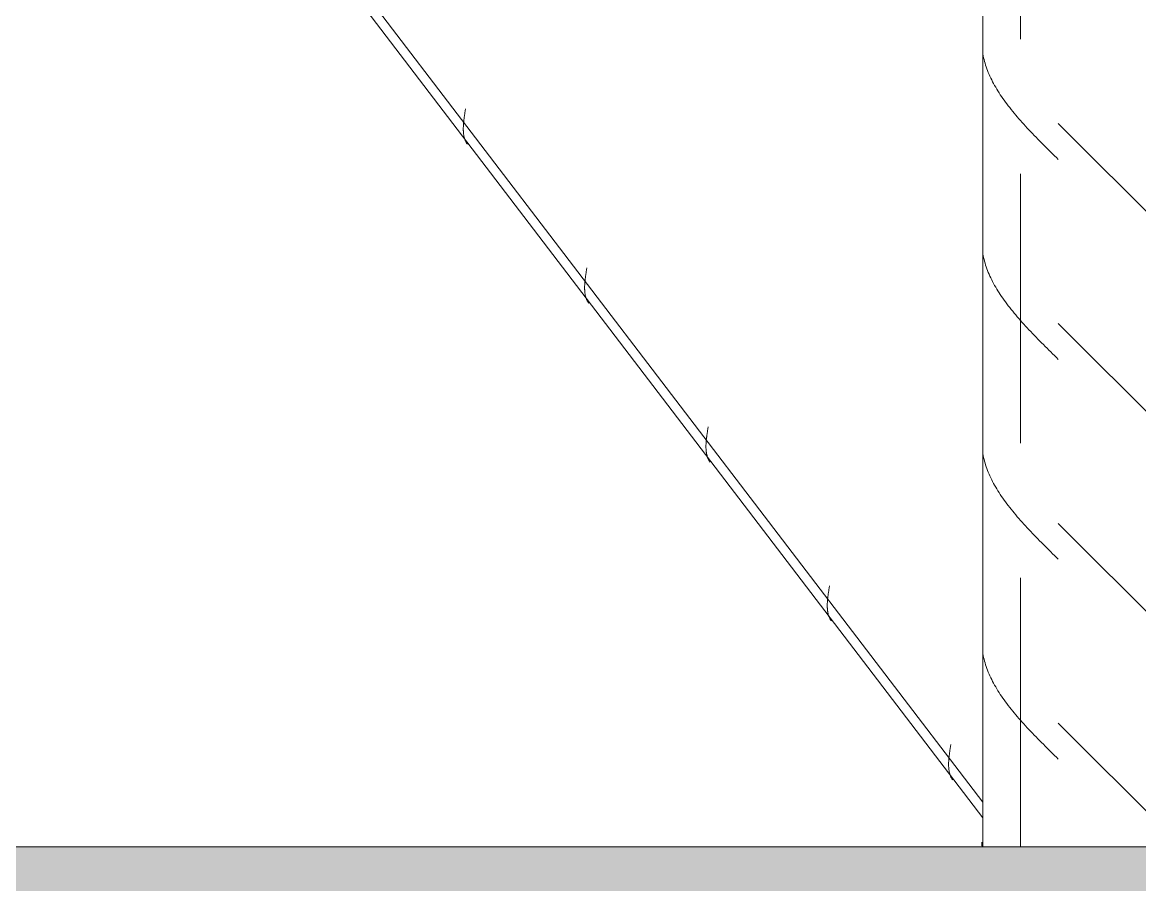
# Model space of a CAD drawing. Extents: x -58 to 5689, y 66 to 4123.
# Drawn here: x 5310.9 to 5370.2, y 3017.2 to 3063 of the extents above; entities that cross this region are included whole.
import ezdxf
from ezdxf.xclip import XClip

# ---------------------------------------------------------------- set-up
doc = ezdxf.new("R2010")
doc.units = 0
doc.header["$LTSCALE"] = 30
doc.header["$MEASUREMENT"] = 0
doc.header["$XCLIPFRAME"] = 0
doc.linetypes.add("EJE3-3'$0$RLE-PROYECCION", pattern=[0.71438, 0.47625, -0.23813])
doc.layers.get('0').update_dxf_attribs({"linetype": 'CONTINUOUS'})
doc.layers.add("EJE3-3'$0$RLA-ACHURADO", color=30, linetype="EJE3-3'$0$RLE-PROYECCION", lineweight=15, transparency=0.7)
doc.layers.add("EJE3-3'$0$RLA-CONTORNO", color=30, linetype='CONTINUOUS', lineweight=15)

# ---------------------------------------------------------------- blocks, each defined once
blk = doc.blocks.new("EJE3-3'$0$RLA-COLUMNAS-CAJONES - P_M_ 300x300x20-465985-EJE 3-3_")
at = {"layer": "EJE3-3'$0$RLA-ACHURADO"}
blk.add_line((2582.477, 787), (2582.477, 1103), dxfattribs=at)
blk = doc.blocks.new("EJE3-3'$0$FP_2-EJE 3-3_")
at = {"layer": "EJE3-3'$0$RLA-CONTORNO"}
for p, q in [((2580.497, 828.979), (2580.481, 829.068)), ((2580.518, 828.881), (2580.497, 828.979)), ((2580.541, 828.782), (2580.518, 828.881)), ((2580.566, 828.684), (2580.541, 828.782)), ((2580.594, 828.586), (2580.566, 828.684)), ((2580.624, 828.488), (2580.594, 828.586)), ((2580.656, 828.39), (2580.624, 828.488)), ((2580.691, 828.292), (2580.656, 828.39)), ((2580.728, 828.193), (2580.691, 828.292)), ((2580.767, 828.095), (2580.728, 828.193)), ((2580.809, 827.997), (2580.767, 828.095)), ((2580.852, 827.899), (2580.809, 827.997)), ((2580.898, 827.801), (2580.852, 827.899)), ((2580.946, 827.703), (2580.898, 827.801)), ((2580.996, 827.604), (2580.946, 827.703)), ((2581.049, 827.506), (2580.996, 827.604)), ((2581.103, 827.408), (2581.049, 827.506)), ((2581.159, 827.31), (2581.103, 827.408)), ((2581.218, 827.212), (2581.159, 827.31)), ((2581.278, 827.114), (2581.218, 827.212)), ((2581.34, 827.015), (2581.278, 827.114)), ((2581.404, 826.917), (2581.34, 827.015)), ((2581.47, 826.819), (2581.404, 826.917)), ((2581.538, 826.721), (2581.47, 826.819)), ((2581.608, 826.623), (2581.538, 826.721)), ((2581.679, 826.524), (2581.608, 826.623)), ((2581.752, 826.426), (2581.679, 826.524)), ((2581.827, 826.328), (2581.752, 826.426)), ((2581.903, 826.23), (2581.827, 826.328)), ((2581.981, 826.132), (2581.903, 826.23)), ((2582.06, 826.034), (2581.981, 826.132)), ((2582.141, 825.935), (2582.06, 826.034)), ((2582.223, 825.837), (2582.141, 825.935)), ((2582.306, 825.739), (2582.223, 825.837)), ((2582.391, 825.641), (2582.306, 825.739)), ((2582.477, 825.543), (2582.391, 825.641)), ((2582.564, 825.445), (2582.477, 825.543)), ((2582.653, 825.346), (2582.564, 825.445)), ((2582.742, 825.248), (2582.653, 825.346)), ((2582.833, 825.15), (2582.742, 825.248)), ((2582.924, 825.052), (2582.833, 825.15)), ((2583.017, 824.954), (2582.924, 825.052)), ((2583.11, 824.855), (2583.017, 824.954)), ((2583.204, 824.757), (2583.11, 824.855)), ((2583.299, 824.659), (2583.204, 824.757)), ((2583.395, 824.561), (2583.299, 824.659)), ((2583.491, 824.463), (2583.395, 824.561)), ((2583.588, 824.365), (2583.491, 824.463)), ((2583.686, 824.266), (2583.588, 824.365)), ((2583.784, 824.168), (2583.686, 824.266)), ((2583.882, 824.07), (2583.784, 824.168)), ((2583.981, 823.972), (2583.882, 824.07)), ((2584.08, 823.874), (2583.981, 823.972)), ((2584.179, 823.776), (2584.08, 823.874)), ((2584.278, 823.677), (2584.179, 823.776)), ((2584.378, 823.579), (2584.278, 823.677)), ((2584.477, 823.481), (2584.378, 823.579)), ((2580.497, 818.372), (2580.481, 818.461)), ((2580.518, 818.274), (2580.497, 818.372)), ((2580.541, 818.176), (2580.518, 818.274)), ((2580.566, 818.078), (2580.541, 818.176)), ((2580.594, 817.98), (2580.566, 818.078)), ((2580.624, 817.881), (2580.594, 817.98)), ((2580.656, 817.783), (2580.624, 817.881)), ((2580.691, 817.685), (2580.656, 817.783)), ((2580.728, 817.587), (2580.691, 817.685)), ((2580.767, 817.489), (2580.728, 817.587)), ((2580.809, 817.39), (2580.767, 817.489)), ((2580.852, 817.292), (2580.809, 817.39)), ((2580.898, 817.194), (2580.852, 817.292)), ((2580.946, 817.096), (2580.898, 817.194)), ((2580.996, 816.998), (2580.946, 817.096)), ((2581.049, 816.9), (2580.996, 816.998)), ((2581.103, 816.801), (2581.049, 816.9)), ((2581.159, 816.703), (2581.103, 816.801)), ((2581.218, 816.605), (2581.159, 816.703)), ((2581.278, 816.507), (2581.218, 816.605)), ((2581.34, 816.409), (2581.278, 816.507)), ((2581.404, 816.311), (2581.34, 816.409)), ((2581.47, 816.212), (2581.404, 816.311)), ((2581.538, 816.114), (2581.47, 816.212)), ((2581.608, 816.016), (2581.538, 816.114)), ((2581.679, 815.918), (2581.608, 816.016)), ((2581.752, 815.82), (2581.679, 815.918)), ((2581.827, 815.722), (2581.752, 815.82)), ((2581.903, 815.623), (2581.827, 815.722)), ((2581.981, 815.525), (2581.903, 815.623)), ((2582.06, 815.427), (2581.981, 815.525)), ((2582.141, 815.329), (2582.06, 815.427)), ((2582.223, 815.231), (2582.141, 815.329)), ((2582.306, 815.132), (2582.223, 815.231)), ((2582.391, 815.034), (2582.306, 815.132)), ((2582.477, 814.936), (2582.391, 815.034)), ((2582.564, 814.838), (2582.477, 814.936)), ((2582.653, 814.74), (2582.564, 814.838)), ((2582.742, 814.642), (2582.653, 814.74)), ((2582.833, 814.543), (2582.742, 814.642)), ((2582.924, 814.445), (2582.833, 814.543)), ((2583.017, 814.347), (2582.924, 814.445)), ((2583.11, 814.249), (2583.017, 814.347)), ((2583.204, 814.151), (2583.11, 814.249)), ((2583.299, 814.053), (2583.204, 814.151)), ((2583.395, 813.954), (2583.299, 814.053)), ((2583.491, 813.856), (2583.395, 813.954)), ((2583.588, 813.758), (2583.491, 813.856)), ((2583.686, 813.66), (2583.588, 813.758)), ((2583.784, 813.562), (2583.686, 813.66)), ((2583.882, 813.464), (2583.784, 813.562)), ((2583.981, 813.365), (2583.882, 813.464)), ((2584.08, 813.267), (2583.981, 813.365)), ((2584.179, 813.169), (2584.08, 813.267)), ((2584.278, 813.071), (2584.179, 813.169)), ((2584.378, 812.973), (2584.278, 813.071)), ((2584.477, 812.874), (2584.378, 812.973)), ((2580.497, 807.766), (2580.481, 807.855)), ((2580.518, 807.667), (2580.497, 807.766)), ((2580.541, 807.569), (2580.518, 807.667)), ((2580.566, 807.471), (2580.541, 807.569)), ((2580.594, 807.373), (2580.566, 807.471)), ((2580.624, 807.275), (2580.594, 807.373)), ((2580.656, 807.177), (2580.624, 807.275)), ((2580.691, 807.078), (2580.656, 807.177)), ((2580.728, 806.98), (2580.691, 807.078)), ((2580.767, 806.882), (2580.728, 806.98)), ((2580.809, 806.784), (2580.767, 806.882)), ((2580.852, 806.686), (2580.809, 806.784)), ((2580.898, 806.588), (2580.852, 806.686)), ((2580.946, 806.489), (2580.898, 806.588)), ((2580.996, 806.391), (2580.946, 806.489)), ((2581.049, 806.293), (2580.996, 806.391)), ((2581.103, 806.195), (2581.049, 806.293)), ((2581.159, 806.097), (2581.103, 806.195)), ((2581.218, 805.998), (2581.159, 806.097)), ((2581.278, 805.9), (2581.218, 805.998)), ((2581.34, 805.802), (2581.278, 805.9)), ((2581.404, 805.704), (2581.34, 805.802)), ((2581.47, 805.606), (2581.404, 805.704)), ((2581.538, 805.508), (2581.47, 805.606)), ((2581.608, 805.409), (2581.538, 805.508)), ((2581.679, 805.311), (2581.608, 805.409)), ((2581.752, 805.213), (2581.679, 805.311)), ((2581.827, 805.115), (2581.752, 805.213)), ((2581.903, 805.017), (2581.827, 805.115)), ((2581.981, 804.919), (2581.903, 805.017)), ((2582.06, 804.82), (2581.981, 804.919)), ((2582.141, 804.722), (2582.06, 804.82)), ((2582.223, 804.624), (2582.141, 804.722)), ((2582.306, 804.526), (2582.223, 804.624)), ((2582.391, 804.428), (2582.306, 804.526)), ((2582.477, 804.33), (2582.391, 804.428)), ((2582.564, 804.231), (2582.477, 804.33)), ((2582.653, 804.133), (2582.564, 804.231)), ((2582.742, 804.035), (2582.653, 804.133)), ((2582.833, 803.937), (2582.742, 804.035)), ((2582.924, 803.839), (2582.833, 803.937)), ((2583.017, 803.74), (2582.924, 803.839)), ((2583.11, 803.642), (2583.017, 803.74)), ((2583.204, 803.544), (2583.11, 803.642)), ((2583.299, 803.446), (2583.204, 803.544)), ((2583.395, 803.348), (2583.299, 803.446)), ((2583.491, 803.25), (2583.395, 803.348)), ((2583.588, 803.151), (2583.491, 803.25)), ((2583.686, 803.053), (2583.588, 803.151)), ((2583.784, 802.955), (2583.686, 803.053)), ((2583.882, 802.857), (2583.784, 802.955)), ((2583.981, 802.759), (2583.882, 802.857)), ((2584.08, 802.661), (2583.981, 802.759)), ((2584.179, 802.562), (2584.08, 802.661)), ((2584.278, 802.464), (2584.179, 802.562)), ((2584.378, 802.366), (2584.278, 802.464)), ((2584.477, 802.268), (2584.378, 802.366)), ((2580.497, 797.159), (2580.481, 797.248)), ((2580.518, 797.061), (2580.497, 797.159)), ((2580.541, 796.963), (2580.518, 797.061)), ((2580.566, 796.865), (2580.541, 796.963)), ((2580.594, 796.766), (2580.566, 796.865)), ((2580.624, 796.668), (2580.594, 796.766)), ((2580.656, 796.57), (2580.624, 796.668)), ((2580.691, 796.472), (2580.656, 796.57)), ((2580.728, 796.374), (2580.691, 796.472)), ((2580.767, 796.275), (2580.728, 796.374)), ((2580.809, 796.177), (2580.767, 796.275)), ((2580.852, 796.079), (2580.809, 796.177)), ((2580.898, 795.981), (2580.852, 796.079)), ((2580.946, 795.883), (2580.898, 795.981)), ((2580.996, 795.785), (2580.946, 795.883)), ((2581.049, 795.686), (2580.996, 795.785)), ((2581.103, 795.588), (2581.049, 795.686)), ((2581.159, 795.49), (2581.103, 795.588)), ((2581.218, 795.392), (2581.159, 795.49)), ((2581.278, 795.294), (2581.218, 795.392)), ((2581.34, 795.196), (2581.278, 795.294)), ((2581.404, 795.097), (2581.34, 795.196)), ((2581.47, 794.999), (2581.404, 795.097)), ((2581.538, 794.901), (2581.47, 794.999)), ((2581.608, 794.803), (2581.538, 794.901)), ((2581.679, 794.705), (2581.608, 794.803)), ((2581.752, 794.606), (2581.679, 794.705)), ((2581.827, 794.508), (2581.752, 794.606)), ((2581.903, 794.41), (2581.827, 794.508)), ((2581.981, 794.312), (2581.903, 794.41)), ((2582.06, 794.214), (2581.981, 794.312)), ((2582.141, 794.116), (2582.06, 794.214)), ((2582.223, 794.017), (2582.141, 794.116)), ((2582.306, 793.919), (2582.223, 794.017)), ((2582.391, 793.821), (2582.306, 793.919)), ((2582.477, 793.723), (2582.391, 793.821)), ((2582.564, 793.625), (2582.477, 793.723)), ((2582.653, 793.527), (2582.564, 793.625)), ((2582.742, 793.428), (2582.653, 793.527)), ((2582.833, 793.33), (2582.742, 793.428)), ((2582.924, 793.232), (2582.833, 793.33)), ((2583.017, 793.134), (2582.924, 793.232)), ((2583.11, 793.036), (2583.017, 793.134)), ((2583.204, 792.938), (2583.11, 793.036)), ((2583.299, 792.839), (2583.204, 792.938)), ((2583.395, 792.741), (2583.299, 792.839)), ((2583.491, 792.643), (2583.395, 792.741)), ((2583.588, 792.545), (2583.491, 792.643)), ((2583.686, 792.447), (2583.588, 792.545)), ((2583.784, 792.348), (2583.686, 792.447)), ((2583.882, 792.25), (2583.784, 792.348)), ((2583.981, 792.152), (2583.882, 792.25)), ((2584.08, 792.054), (2583.981, 792.152)), ((2584.179, 791.956), (2584.08, 792.054)), ((2584.278, 791.858), (2584.179, 791.956)), ((2584.378, 791.759), (2584.278, 791.858)), ((2584.477, 791.661), (2584.378, 791.759)), ((2580.477, 788.595), (2580.477, 788.567)), ((2580.477, 788.551), (2580.477, 787)), ((2580.423, 787.169), (2580.42, 787.253)), ((2580.427, 787.084), (2580.423, 787.169)), ((2580.434, 787), (2580.427, 787.084))]:
    blk.add_line(p, q, dxfattribs=at)
blk = doc.blocks.new("EJE3-3'$0$FP_16-EJE 3-3_")
at = {"layer": "EJE3-3'$0$RLA-CONTORNO"}
for p, q in [((2375.481, 1057.225), (2580.481, 788.555)), ((2553.01, 825.949), (2553.016, 825.985)), ((2553.016, 825.985), (2553.022, 826.02)), ((2553.022, 826.02), (2553.027, 826.055)), ((2553.027, 826.055), (2553.033, 826.09)), ((2553.033, 826.09), (2553.039, 826.125)), ((2553.039, 826.125), (2553.044, 826.161)), ((2552.937, 825.368), (2552.94, 825.401)), ((2552.94, 825.401), (2552.942, 825.435)), ((2552.942, 825.435), (2552.946, 825.468)), ((2552.946, 825.468), (2552.949, 825.501)), ((2552.949, 825.501), (2552.953, 825.535)), ((2552.953, 825.535), (2552.957, 825.569)), ((2552.957, 825.569), (2552.961, 825.603)), ((2552.961, 825.603), (2552.965, 825.637)), ((2552.965, 825.637), (2552.969, 825.671)), ((2552.969, 825.671), (2552.974, 825.706)), ((2552.974, 825.706), (2552.979, 825.74)), ((2552.979, 825.74), (2552.984, 825.775)), ((2552.984, 825.775), (2552.989, 825.81)), ((2552.989, 825.81), (2552.994, 825.844)), ((2552.994, 825.844), (2552.999, 825.879)), ((2552.999, 825.879), (2553.005, 825.914)), ((2553.005, 825.914), (2553.01, 825.949)), ((2552.926, 825.144), (2552.927, 825.176)), ((2552.926, 825.113), (2552.926, 825.144)), ((2552.926, 825.082), (2552.926, 825.113)), ((2552.926, 825.052), (2552.926, 825.082)), ((2552.927, 825.022), (2552.926, 825.052)), ((2552.927, 825.176), (2552.928, 825.207)), ((2552.929, 824.992), (2552.927, 825.022)), ((2552.928, 825.207), (2552.929, 825.239)), ((2552.929, 825.239), (2552.93, 825.271)), ((2552.93, 824.962), (2552.929, 824.992)), ((2552.93, 825.271), (2552.932, 825.303)), ((2552.932, 824.933), (2552.93, 824.962)), ((2552.932, 825.303), (2552.934, 825.336)), ((2552.935, 824.904), (2552.932, 824.933)), ((2552.934, 825.336), (2552.937, 825.368)), ((2552.937, 824.875), (2552.935, 824.904)), ((2552.941, 824.846), (2552.937, 824.875)), ((2552.944, 824.818), (2552.941, 824.846)), ((2552.948, 824.791), (2552.944, 824.818)), ((2552.953, 824.763), (2552.948, 824.791)), ((2552.958, 824.736), (2552.953, 824.763)), ((2552.963, 824.709), (2552.958, 824.736)), ((2552.969, 824.683), (2552.963, 824.709)), ((2552.975, 824.657), (2552.969, 824.683)), ((2552.982, 824.631), (2552.975, 824.657)), ((2552.989, 824.606), (2552.982, 824.631)), ((2552.997, 824.581), (2552.989, 824.606)), ((2553.005, 824.556), (2552.997, 824.581)), ((2553.014, 824.532), (2553.005, 824.556)), ((2553.023, 824.508), (2553.014, 824.532)), ((2553.032, 824.484), (2553.023, 824.508)), ((2553.042, 824.461), (2553.032, 824.484)), ((2553.053, 824.438), (2553.042, 824.461)), ((2553.064, 824.416), (2553.053, 824.438)), ((2553.076, 824.394), (2553.064, 824.416)), ((2553.088, 824.372), (2553.076, 824.394)), ((2553.101, 824.351), (2553.088, 824.372)), ((2553.114, 824.33), (2553.101, 824.351)), ((2553.127, 824.31), (2553.114, 824.33)), ((2553.141, 824.29), (2553.127, 824.31)), ((2559.467, 817.658), (2559.473, 817.693)), ((2559.473, 817.693), (2559.479, 817.728)), ((2559.383, 817.069), (2559.387, 817.103)), ((2559.387, 817.103), (2559.391, 817.136)), ((2559.391, 817.136), (2559.395, 817.17)), ((2559.395, 817.17), (2559.399, 817.205)), ((2559.399, 817.205), (2559.404, 817.239)), ((2559.404, 817.239), (2559.408, 817.273)), ((2559.408, 817.273), (2559.413, 817.308)), ((2559.413, 817.308), (2559.418, 817.342)), ((2559.418, 817.342), (2559.423, 817.377)), ((2559.423, 817.377), (2559.428, 817.412)), ((2559.428, 817.412), (2559.433, 817.447)), ((2559.433, 817.447), (2559.439, 817.482)), ((2559.439, 817.482), (2559.444, 817.517)), ((2559.444, 817.517), (2559.45, 817.552)), ((2559.45, 817.552), (2559.456, 817.587)), ((2559.456, 817.587), (2559.461, 817.623)), ((2559.461, 817.623), (2559.467, 817.658)), ((2559.36, 816.712), (2559.361, 816.743)), ((2559.36, 816.681), (2559.36, 816.712)), ((2559.36, 816.65), (2559.36, 816.681)), ((2559.361, 816.62), (2559.36, 816.65)), ((2559.361, 816.743), (2559.362, 816.775)), ((2559.361, 816.589), (2559.361, 816.62)), ((2559.363, 816.559), (2559.361, 816.589)), ((2559.362, 816.775), (2559.363, 816.807)), ((2559.363, 816.807), (2559.364, 816.839)), ((2559.364, 816.53), (2559.363, 816.559)), ((2559.364, 816.839), (2559.366, 816.871)), ((2559.366, 816.5), (2559.364, 816.53)), ((2559.366, 816.871), (2559.368, 816.903)), ((2559.369, 816.471), (2559.366, 816.5)), ((2559.368, 816.903), (2559.371, 816.936)), ((2559.371, 816.936), (2559.374, 816.969)), ((2559.374, 816.969), (2559.377, 817.002)), ((2559.377, 817.002), (2559.38, 817.035)), ((2559.38, 817.035), (2559.383, 817.069)), ((2559.371, 816.443), (2559.369, 816.471)), ((2559.375, 816.414), (2559.371, 816.443)), ((2559.378, 816.386), (2559.375, 816.414)), ((2559.382, 816.358), (2559.378, 816.386)), ((2559.387, 816.331), (2559.382, 816.358)), ((2559.392, 816.304), (2559.387, 816.331)), ((2559.397, 816.277), (2559.392, 816.304)), ((2559.403, 816.25), (2559.397, 816.277)), ((2559.409, 816.224), (2559.403, 816.25)), ((2559.416, 816.199), (2559.409, 816.224)), ((2559.423, 816.173), (2559.416, 816.199)), ((2559.431, 816.148), (2559.423, 816.173)), ((2559.439, 816.124), (2559.431, 816.148)), ((2559.448, 816.099), (2559.439, 816.124)), ((2559.457, 816.076), (2559.448, 816.099)), ((2559.466, 816.052), (2559.457, 816.076)), ((2559.477, 816.029), (2559.466, 816.052)), ((2559.487, 816.006), (2559.477, 816.029)), ((2559.498, 815.984), (2559.487, 816.006)), ((2559.51, 815.962), (2559.498, 815.984)), ((2559.522, 815.94), (2559.51, 815.962)), ((2559.535, 815.919), (2559.522, 815.94)), ((2559.548, 815.898), (2559.535, 815.919)), ((2559.561, 815.877), (2559.548, 815.898)), ((2559.575, 815.857), (2559.561, 815.877)), ((2565.833, 808.772), (2565.838, 808.807)), ((2565.838, 808.807), (2565.842, 808.841)), ((2565.842, 808.841), (2565.847, 808.875)), ((2565.847, 808.875), (2565.852, 808.91)), ((2565.852, 808.91), (2565.857, 808.945)), ((2565.857, 808.945), (2565.862, 808.98)), ((2565.862, 808.98), (2565.868, 809.015)), ((2565.868, 809.015), (2565.873, 809.05)), ((2565.873, 809.05), (2565.878, 809.085)), ((2565.878, 809.085), (2565.884, 809.12)), ((2565.884, 809.12), (2565.89, 809.155)), ((2565.89, 809.155), (2565.895, 809.19)), ((2565.895, 809.19), (2565.901, 809.225)), ((2565.901, 809.225), (2565.907, 809.261)), ((2565.907, 809.261), (2565.913, 809.296)), ((2565.794, 808.28), (2565.795, 808.311)), ((2565.794, 808.248), (2565.794, 808.28)), ((2565.794, 808.218), (2565.794, 808.248)), ((2565.795, 808.187), (2565.794, 808.218)), ((2565.795, 808.311), (2565.796, 808.342)), ((2565.796, 808.342), (2565.797, 808.374)), ((2565.797, 808.374), (2565.799, 808.406)), ((2565.799, 808.406), (2565.8, 808.439)), ((2565.8, 808.439), (2565.802, 808.471)), ((2565.802, 808.471), (2565.805, 808.504)), ((2565.805, 808.504), (2565.808, 808.537)), ((2565.808, 808.537), (2565.811, 808.57)), ((2565.811, 808.57), (2565.814, 808.603)), ((2565.814, 808.603), (2565.817, 808.637)), ((2565.817, 808.637), (2565.821, 808.67)), ((2565.821, 808.67), (2565.825, 808.704)), ((2565.825, 808.704), (2565.829, 808.738)), ((2565.829, 808.738), (2565.833, 808.772)), ((2565.795, 808.157), (2565.795, 808.187)), ((2565.797, 808.127), (2565.795, 808.157)), ((2565.798, 808.097), (2565.797, 808.127)), ((2565.8, 808.068), (2565.798, 808.097)), ((2565.803, 808.039), (2565.8, 808.068)), ((2565.805, 808.01), (2565.803, 808.039)), ((2565.809, 807.982), (2565.805, 808.01)), ((2565.812, 807.954), (2565.809, 807.982)), ((2565.816, 807.926), (2565.812, 807.954)), ((2565.821, 807.898), (2565.816, 807.926)), ((2565.826, 807.871), (2565.821, 807.898)), ((2565.831, 807.845), (2565.826, 807.871)), ((2565.837, 807.818), (2565.831, 807.845)), ((2565.843, 807.792), (2565.837, 807.818)), ((2565.85, 807.766), (2565.843, 807.792)), ((2565.857, 807.741), (2565.85, 807.766)), ((2565.865, 807.716), (2565.857, 807.741)), ((2565.873, 807.691), (2565.865, 807.716)), ((2565.882, 807.667), (2565.873, 807.691)), ((2565.891, 807.643), (2565.882, 807.667)), ((2565.9, 807.62), (2565.891, 807.643)), ((2565.911, 807.596), (2565.9, 807.62)), ((2565.921, 807.574), (2565.911, 807.596)), ((2565.932, 807.551), (2565.921, 807.574)), ((2565.944, 807.529), (2565.932, 807.551)), ((2565.956, 807.508), (2565.944, 807.529)), ((2565.969, 807.486), (2565.956, 807.508)), ((2565.982, 807.466), (2565.969, 807.486)), ((2565.995, 807.445), (2565.982, 807.466)), ((2566.01, 807.425), (2565.995, 807.445)), ((2572.286, 800.478), (2572.291, 800.513)), ((2572.291, 800.513), (2572.296, 800.547)), ((2572.296, 800.547), (2572.302, 800.582)), ((2572.302, 800.582), (2572.307, 800.617)), ((2572.307, 800.617), (2572.312, 800.652)), ((2572.312, 800.652), (2572.318, 800.687)), ((2572.318, 800.687), (2572.324, 800.723)), ((2572.324, 800.723), (2572.329, 800.758)), ((2572.329, 800.758), (2572.335, 800.793)), ((2572.335, 800.793), (2572.341, 800.828)), ((2572.341, 800.828), (2572.347, 800.864)), ((2572.229, 799.878), (2572.23, 799.91)), ((2572.23, 799.91), (2572.231, 799.942)), ((2572.231, 799.942), (2572.233, 799.974)), ((2572.233, 799.974), (2572.234, 800.006)), ((2572.234, 800.006), (2572.237, 800.039)), ((2572.237, 800.039), (2572.239, 800.071)), ((2572.239, 800.071), (2572.242, 800.104)), ((2572.242, 800.104), (2572.245, 800.137)), ((2572.245, 800.137), (2572.248, 800.171)), ((2572.248, 800.171), (2572.251, 800.204)), ((2572.251, 800.204), (2572.255, 800.238)), ((2572.255, 800.238), (2572.259, 800.272)), ((2572.259, 800.272), (2572.263, 800.306)), ((2572.263, 800.306), (2572.267, 800.34)), ((2572.267, 800.34), (2572.272, 800.374)), ((2572.272, 800.374), (2572.276, 800.409)), ((2572.276, 800.409), (2572.281, 800.443)), ((2572.281, 800.443), (2572.286, 800.478)), ((2572.228, 799.847), (2572.229, 799.878)), ((2572.228, 799.816), (2572.228, 799.847)), ((2572.228, 799.785), (2572.228, 799.816)), ((2572.229, 799.755), (2572.228, 799.785)), ((2572.229, 799.725), (2572.229, 799.755)), ((2572.231, 799.695), (2572.229, 799.725)), ((2572.232, 799.665), (2572.231, 799.695)), ((2572.234, 799.636), (2572.232, 799.665)), ((2572.237, 799.607), (2572.234, 799.636)), ((2572.239, 799.578), (2572.237, 799.607)), ((2572.243, 799.549), (2572.239, 799.578)), ((2572.246, 799.521), (2572.243, 799.549)), ((2572.25, 799.493), (2572.246, 799.521)), ((2572.255, 799.466), (2572.25, 799.493)), ((2572.26, 799.439), (2572.255, 799.466)), ((2572.265, 799.412), (2572.26, 799.439)), ((2572.271, 799.386), (2572.265, 799.412)), ((2572.277, 799.36), (2572.271, 799.386)), ((2572.284, 799.334), (2572.277, 799.36)), ((2572.291, 799.309), (2572.284, 799.334)), ((2572.299, 799.284), (2572.291, 799.309)), ((2572.307, 799.259), (2572.299, 799.284)), ((2572.316, 799.235), (2572.307, 799.259)), ((2572.325, 799.211), (2572.316, 799.235)), ((2572.335, 799.187), (2572.325, 799.211)), ((2572.345, 799.164), (2572.335, 799.187)), ((2572.355, 799.141), (2572.345, 799.164)), ((2572.366, 799.119), (2572.355, 799.141)), ((2572.378, 799.097), (2572.366, 799.119)), ((2572.39, 799.075), (2572.378, 799.097)), ((2572.403, 799.054), (2572.39, 799.075)), ((2572.416, 799.033), (2572.403, 799.054)), ((2572.429, 799.013), (2572.416, 799.033)), ((2572.444, 798.993), (2572.429, 799.013)), ((2578.741, 792.185), (2578.747, 792.22)), ((2578.747, 792.22), (2578.752, 792.255)), ((2578.752, 792.255), (2578.758, 792.29)), ((2578.758, 792.29), (2578.763, 792.325)), ((2578.763, 792.325), (2578.769, 792.361)), ((2578.769, 792.361), (2578.775, 792.396)), ((2578.775, 792.396), (2578.781, 792.431)), ((2578.668, 791.574), (2578.671, 791.606)), ((2578.671, 791.606), (2578.673, 791.639)), ((2578.673, 791.639), (2578.676, 791.672)), ((2578.676, 791.672), (2578.679, 791.705)), ((2578.679, 791.705), (2578.682, 791.738)), ((2578.682, 791.738), (2578.685, 791.772)), ((2578.685, 791.772), (2578.689, 791.806)), ((2578.689, 791.806), (2578.693, 791.839)), ((2578.693, 791.839), (2578.697, 791.873)), ((2578.697, 791.873), (2578.701, 791.908)), ((2578.701, 791.908), (2578.706, 791.942)), ((2578.706, 791.942), (2578.71, 791.976)), ((2578.71, 791.976), (2578.715, 792.011)), ((2578.715, 792.011), (2578.72, 792.045)), ((2578.72, 792.045), (2578.725, 792.08)), ((2578.725, 792.08), (2578.73, 792.115)), ((2578.73, 792.115), (2578.736, 792.15)), ((2578.736, 792.15), (2578.741, 792.185)), ((2578.662, 791.415), (2578.663, 791.446)), ((2578.662, 791.384), (2578.662, 791.415)), ((2578.662, 791.353), (2578.662, 791.384)), ((2578.663, 791.322), (2578.662, 791.353)), ((2578.663, 791.446), (2578.664, 791.478)), ((2578.663, 791.292), (2578.663, 791.322)), ((2578.665, 791.262), (2578.663, 791.292)), ((2578.664, 791.478), (2578.665, 791.509)), ((2578.665, 791.509), (2578.667, 791.542)), ((2578.666, 791.233), (2578.665, 791.262)), ((2578.668, 791.203), (2578.666, 791.233)), ((2578.667, 791.542), (2578.668, 791.574)), ((2578.671, 791.174), (2578.668, 791.203)), ((2578.673, 791.145), (2578.671, 791.174)), ((2578.677, 791.117), (2578.673, 791.145)), ((2578.68, 791.089), (2578.677, 791.117)), ((2578.684, 791.061), (2578.68, 791.089)), ((2578.689, 791.034), (2578.684, 791.061)), ((2578.694, 791.007), (2578.689, 791.034)), ((2578.699, 790.98), (2578.694, 791.007)), ((2578.705, 790.953), (2578.699, 790.98)), ((2578.711, 790.927), (2578.705, 790.953)), ((2578.718, 790.902), (2578.711, 790.927)), ((2578.725, 790.876), (2578.718, 790.902)), ((2578.733, 790.851), (2578.725, 790.876)), ((2578.741, 790.827), (2578.733, 790.851)), ((2578.75, 790.802), (2578.741, 790.827)), ((2578.759, 790.778), (2578.75, 790.802)), ((2578.769, 790.755), (2578.759, 790.778)), ((2578.779, 790.732), (2578.769, 790.755)), ((2578.789, 790.709), (2578.779, 790.732)), ((2578.8, 790.687), (2578.789, 790.709)), ((2578.812, 790.665), (2578.8, 790.687)), ((2578.824, 790.643), (2578.812, 790.665)), ((2578.837, 790.622), (2578.824, 790.643)), ((2578.85, 790.601), (2578.837, 790.622)), ((2578.863, 790.58), (2578.85, 790.601)), ((2578.878, 790.56), (2578.863, 790.58))]:
    blk.add_line(p, q, dxfattribs=at)
blk = doc.blocks.new("EJE3-3'$0$FP_17-EJE 3-3_")
at = {"layer": "EJE3-3'$0$RLA-CONTORNO"}
for p, q in [((2580.477, 837.974), (2580.477, 837.885)), ((2580.477, 788.68), (2580.477, 788.6))]:
    blk.add_line(p, q, dxfattribs=at)
blk = doc.blocks.new("EJE3-3'$0$RLA-VIGAS-CAJONES - V_M_ 300x300x5-394662-EJE 3-3_")
at = {"layer": "EJE3-3'$0$RLA-CONTORNO"}
blk.add_line((2580.481, 789.379), (2375.481, 1058.049), dxfattribs=at)
blk = doc.blocks.new("EJE3-3'")
at = {"layer": "EJE3-3'$0$RLA-ACHURADO"}
h = blk.add_hatch(dxfattribs=at)
h.set_pattern_fill('RLE-ELEMENTOS METALICOS', color=256, style=0, pattern_type=2)
h.set_pattern_definition([(135, (-1824.927, -1302.188), (-5.303301, -5.303301), [])])
h.paths.add_polyline_path([(2585.531, 787), (2606.477, 787), (2606.477, 1103), (2584.477, 1103), (2584.477, 787)], flags=0)
h = blk.add_hatch(dxfattribs=at)
h.set_pattern_fill('SAND - DENSE', color=256, style=0, pattern_type=2)
h.set_pattern_definition([(0, (-1824.927, -1302.188), (20.32, 5.08), [1.676, -13.564, 1.676, -13.564, -81.28]), (0, (-1824.927, -1302.188), (20.32, 5.08), [-30.48, 1.676, -28.804, 1.676, -13.564, -35.56]), (0, (-1824.927, -1302.188), (20.32, 5.08), [-76.2, 1.676, -8.484, 1.676, -23.724]), (120, (-1817.307, -1299.648), (-14.559409, 15.057636), [1.676, -13.564, 1.676, -13.564, -81.28]), (120, (-1817.307, -1299.648), (-14.559409, 15.057636), [-30.48, 1.676, -28.804, 1.676, -13.564, -35.56]), (120, (-1817.307, -1299.648), (-14.559409, 15.057636), [-76.2, 1.676, -8.484, 1.676, -23.724]), (240, (-1814.767, -1289.488), (-5.760591, -20.137636), [1.676, -13.564, 1.676, -13.564, -81.28]), (240, (-1814.767, -1289.488), (-5.760591, -20.137636), [-30.48, 1.676, -28.804, 1.676, -13.564, -35.56]), (240, (-1814.767, -1289.488), (-5.760591, -20.137636), [-76.2, 1.676, -8.484, 1.676, -23.724])])
h.paths.add_polyline_path([(2720.477, 775), (2720.477, 787), (2070.481, 787), (2070.481, 775), (2607.424, 775)], flags=0)
at = {"layer": "EJE3-3'$0$RLA-CONTORNO"}
for p, q in [((2580.481, 790.203), (2580.481, 836.362)), ((2720.477, 787), (2070.481, 787))]:
    blk.add_line(p, q, dxfattribs=at)
at = {"layer": "EJE3-3'$0$RLA-CONTORNO", "flags": 128}
for points in [[(2580.481, 789.384), (2580.481, 789.572), (2580.481, 789.882), (2580.481, 790.203)], [(2580.481, 788.586), (2580.481, 788.68), (2580.481, 788.833), (2580.481, 789.038), (2580.481, 789.287), (2580.481, 789.371)]]:
    blk.add_lwpolyline(points, dxfattribs=at)
at = {"layer": "EJE3-3'$0$RLA-CONTORNO"}
for name in ["EJE3-3'$0$RLA-VIGAS-CAJONES - V_M_ 300x300x5-394662-EJE 3-3_", "EJE3-3'$0$FP_2-EJE 3-3_", "EJE3-3'$0$RLA-COLUMNAS-CAJONES - P_M_ 300x300x20-465985-EJE 3-3_", "EJE3-3'$0$FP_16-EJE 3-3_", "EJE3-3'$0$FP_17-EJE 3-3_"]:
    blk.add_blockref(name, (0, 0), dxfattribs=at)

msp = doc.modelspace()

# ---------------------------------------------------------------- block references
ref = msp.add_blockref("EJE3-3'", (2781.393, 2232.228))
XClip(ref).set_block_clipping_path([(-2788.1086663077, -1277.6573373718), (2905.5071213075, 1601.8318238069)])

doc.saveas('drawing.dxf')
